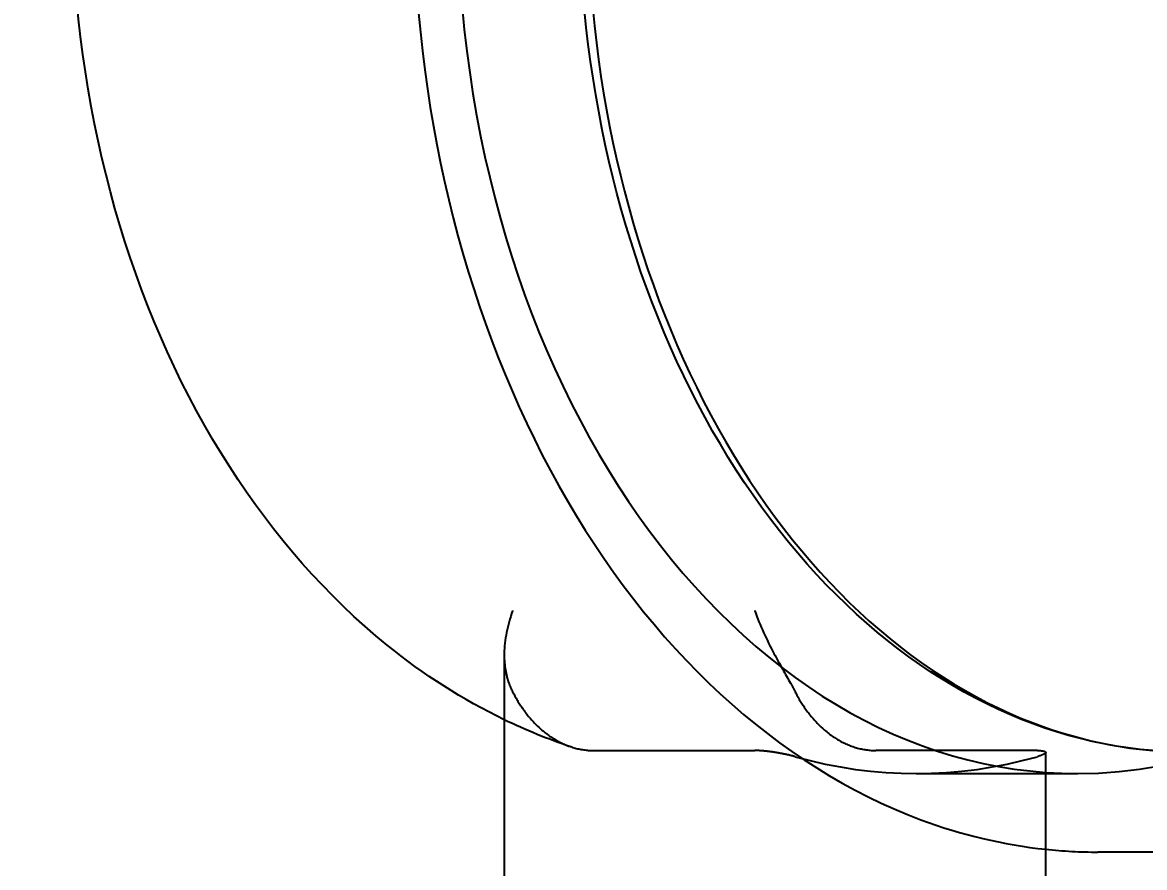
# Model space of a CAD drawing. Header units: millimetres. Extents: x -46397 to 283259, y -8690 to 23983.
# Drawn here: x 268206.5 to 268268.1, y 6880.9 to 6927.3 of the extents above; entities that cross this region are included whole.
import ezdxf
from ezdxf import colors
from ezdxf.entities.mleader import LeaderData, LeaderLine
from ezdxf.enums import TextEntityAlignment as Align
from ezdxf.math import Vec2, Vec3

# ---------------------------------------------------------------- set-up
doc = ezdxf.new("R2010")
doc.units = ezdxf.units.MM
doc.linetypes.add('PHANTOM', pattern=[63.5, 31.75, -6.35, 6.35, -6.35, 6.35, -6.35])
doc.styles.add('GHI CHÚ 2', font='arial.ttf', dxfattribs={"width": 0.8, "height": 1})
doc.styles.add('Tahoma', font='tahoma.ttf')
doc.styles.add('Text_nameplate', font='arial.ttf', dxfattribs={"width": 0.9, "height": 2.5})

# ---------------------------------------------------------------- blocks, each defined once
blk = doc.blocks.new('BO-1')
at = {"color": 251, "linetype": 'PHANTOM', "ltscale": 5, "extrusion": (6.89019e-16, 1, 0)}
for p, q in [((744.331, 3377.169), (744.331, 3362.435)), ((749.225, 3371.933), (758.095, 3371.933)), ((773.619, 3371.933), (764.748, 3371.933)), ((774.078, 3362.435), (774.078, 3371.828)), ((766.966, 3370.667), (774.078, 3370.667)), ((774.078, 3370.667), (775.836, 3370.667)), ((780.271, 3366.355), (776.945, 3366.355))]:
    blk.add_line(p, q, dxfattribs=at)
at = {"color": 251, "linetype": 'PHANTOM', "ltscale": 5}
for centre, start_param, end_param in [((775.836, 3418.885), 0, 3.141593), ((775.836, 3418.885), -1.570796, 0), ((766.966, 3418.885), -0.196382, 0.196382)]:
    blk.add_ellipse(centre, major_axis=(0, -48.218), ratio=0.707107, start_param=start_param, end_param=end_param, dxfattribs=at)
for points, knots in [([(744.331, 3373.623), (742.055, 3374.724), (739.901, 3376.108), (734.573, 3380.411), (731.67, 3383.739), (726.682, 3391.508), (724.656, 3396.009), (721.752, 3405.644), (720.893, 3410.787), (720.427, 3421.171), (720.821, 3426.41), (722.844, 3436.491), (724.472, 3441.332), (728.871, 3450.114), (731.635, 3454.064), (738.049, 3460.499), (741.664, 3463.039), (749.207, 3466.273), (753.077, 3467.1), (756.966, 3467.104), (756.976, 3467.104), (756.987, 3467.104)], [3.285133, 3.285133, 3.285133, 3.285133, 3.474467, 3.474467, 3.789096, 3.789096, 4.123338, 4.123338, 4.462952, 4.462952, 4.802815, 4.802815, 5.142691, 5.142691, 5.480125, 5.480125, 5.802741, 5.802741, 6.096345, 6.096345, 6.097111, 6.097111, 6.097111, 6.097111]), ([(761.996, 3467.104), (759.411, 3465.545), (756.964, 3463.585), (751.46, 3457.957), (748.613, 3453.915), (743.963, 3444.775), (742.167, 3439.67), (739.815, 3428.933), (739.259, 3423.3), (739.442, 3412.075), (740.18, 3406.484), (742.881, 3395.902), (744.844, 3390.912), (749.811, 3382.044), (752.814, 3378.165), (759.559, 3371.946), (763.295, 3369.595), (769.462, 3367.299), (771.76, 3366.753), (774.078, 3366.507)], [0.589281, 0.589281, 0.589281, 0.589281, 0.812119, 0.812119, 1.133184, 1.133184, 1.456417, 1.456417, 1.779889, 1.779889, 2.103314, 2.103314, 2.42679, 2.42679, 2.74989, 2.74989, 3.070296, 3.070296, 3.252634, 3.252634, 3.252634, 3.252634]), ([(781.934, 3371.843), (778.386, 3371.843), (774.839, 3372.641), (768.092, 3375.748), (764.895, 3378.068), (759.161, 3384.006), (756.632, 3387.638), (752.509, 3395.84), (750.92, 3400.412), (748.845, 3410.028), (748.36, 3415.069), (748.543, 3425.112), (749.211, 3430.112), (751.634, 3439.568), (753.389, 3444.023), (757.817, 3451.933), (760.488, 3455.389), (766.48, 3460.934), (769.796, 3463.028), (776.091, 3465.388), (779.013, 3465.928), (781.934, 3465.928)], [2.955519, 2.955519, 2.955519, 2.955519, 3.270316, 3.270316, 3.587668, 3.587668, 3.90833, 3.90833, 4.230144, 4.230144, 4.552072, 4.552072, 4.873973, 4.873973, 5.195905, 5.195905, 5.51764, 5.51764, 5.837909, 5.837909, 6.097111, 6.097111, 6.097111, 6.097111]), ([(781.934, 3465.928), (778.386, 3465.928), (774.837, 3465.105), (768.112, 3461.896), (764.934, 3459.522), (759.286, 3453.474), (756.809, 3449.816), (752.792, 3441.577), (751.25, 3437.001), (749.255, 3427.388), (748.802, 3422.353), (749.034, 3412.333), (749.718, 3407.351), (752.151, 3397.946), (753.899, 3393.526), (758.276, 3385.695), (760.904, 3382.285), (766.772, 3376.804), (770.013, 3374.74), (776.176, 3372.383), (779.055, 3371.843), (781.934, 3371.843)], [0.186074, 0.186074, 0.186074, 0.186074, 0.511543, 0.511543, 0.834058, 0.834058, 1.153233, 1.153233, 1.471402, 1.471402, 1.789501, 1.789501, 2.107629, 2.107629, 2.42572, 2.42572, 2.743974, 2.743974, 3.063602, 3.063602, 3.327667, 3.327667, 3.327667, 3.327667]), ([(744.79, 3379.619), (744.788, 3379.614), (744.787, 3379.609), (744.508, 3378.794), (744.345, 3378.011), (744.331, 3377.236), (744.331, 3377.202), (744.331, 3377.169)], [1.3586756, 1.3586756, 1.3586756, 1.3586756, 1.3599094, 1.3599094, 1.5676488, 1.5676488, 1.5771224, 1.5771224, 1.5771224, 1.5771224]), ([(758.095, 3379.619), (758.097, 3379.614), (758.099, 3379.609), (758.38, 3378.794), (758.754, 3378.011), (759.47, 3376.669), (759.787, 3376.127), (760.15, 3375.469), (760.236, 3375.31), (760.313, 3375.16)], [-0.0010241, -0.0010241, -0.0010241, -0.0010241, 0, 0, 0.1724436, 0.1724436, 0.3120501, 0.3120501, 0.359861, 0.359861, 0.359861, 0.359861]), ([(744.331, 3377.169), (744.33, 3376.608), (744.417, 3376.1), (744.643, 3375.469), (744.712, 3375.31), (744.79, 3375.16)], [1.1423712, 1.1423712, 1.1423712, 1.1423712, 1.3010788, 1.3010788, 1.3586756, 1.3586756, 1.3586756, 1.3586756]), ([(744.79, 3375.16), (744.959, 3374.832), (745.144, 3374.526), (745.57, 3373.913), (745.857, 3373.568), (746.477, 3372.972), (746.809, 3372.721), (747.438, 3372.347), (747.792, 3372.188), (748.516, 3371.981), (748.886, 3371.933), (749.225, 3371.933)], [0, 0, 0, 0, 0.0716764, 0.0716764, 0.1646143, 0.1646143, 0.2575522, 0.2575522, 0.3492283, 0.3492283, 0.4409044, 0.4409044, 0.4409044, 0.4409044]), ([(760.313, 3375.16), (760.483, 3374.832), (760.667, 3374.526), (761.093, 3373.913), (761.381, 3373.568), (762, 3372.972), (762.332, 3372.721), (762.961, 3372.347), (763.315, 3372.188), (764.039, 3371.981), (764.409, 3371.933), (764.748, 3371.933)], [2.581263, 2.581263, 2.581263, 2.581263, 2.6529395, 2.6529395, 2.7458773, 2.7458773, 2.8388152, 2.8388152, 2.9304913, 2.9304913, 3.0221674, 3.0221674, 3.0221674, 3.0221674]), ([(760.313, 3371.594), (760.173, 3371.633), (759.996, 3371.677), (759.608, 3371.759), (759.396, 3371.798), (759.003, 3371.86), (758.795, 3371.887), (758.41, 3371.924), (758.234, 3371.933), (758.095, 3371.933)], [0.3043373, 0.3043373, 0.3043373, 0.3043373, 0.3428862, 0.3428862, 0.3814351, 0.3814351, 0.4190796, 0.4190796, 0.456724, 0.456724, 0.456724, 0.456724]), ([(773.619, 3371.933), (773.758, 3371.933), (773.878, 3371.924), (774.038, 3371.887), (774.077, 3371.86), (774.078, 3371.829), (774.078, 3371.828), (774.078, 3371.828)], [0.22859702, 0.22859702, 0.22859702, 0.22859702, 0.2662415, 0.2662415, 0.30388597, 0.30388597, 0.30433727, 0.30433727, 0.30433727, 0.30433727]), ([(774.078, 3371.828), (774.078, 3371.797), (774.039, 3371.758), (773.879, 3371.677), (773.758, 3371.633), (773.619, 3371.594)], [0.15195051, 0.15195051, 0.15195051, 0.15195051, 0.19004812, 0.19004812, 0.22859702, 0.22859702, 0.22859702, 0.22859702])]:
    blk.add_open_spline(points, degree=3, knots=knots, dxfattribs=at)
for points in [[(747.99, 3372.136), (746.742, 3372.55), (745.52, 3373.048), (744.331, 3373.623)], [(774.078, 3366.507), (775.031, 3366.406), (775.988, 3366.355), (776.945, 3366.355)]]:
    blk.add_open_spline(points, degree=3, dxfattribs=at)
at = {"color": 251, "linetype": 'PHANTOM', "ltscale": 5, "style": 'Text_nameplate', "width": 0.9, "flags": 2}
blk.add_attdef('SPEC.', text='', height=2.5, dxfattribs=at).set_placement((282.5, 89.666), align=Align.MIDDLE_CENTER)
at = {"color": 251, "linetype": 'PHANTOM', "ltscale": 5, "style": 'Tahoma'}
for tag, height, p in [('PROJECT_CODE', 2.4, (245, 77.988)), ('DESIGN_PRESSURE', 2.609, (320, 77.988)), ('SERIAL_NO.', 2.609, (245, 69.452)), ('MAX_WORKING_PRESS', 2.609, (320, 69.452)), ('TEST_PRES.', 2.609, (320, 60.915)), ('YEAR', 2.609, (245, 60.915)), ('VOLUME', 2.609, (245, 52.379)), ('MAX_WORKING_TEMP.', 2.609, (320, 52.379))]:
    blk.add_attdef(tag, text='', height=height, dxfattribs=at).set_placement(p, align=Align.MIDDLE_CENTER)
blk = doc.blocks.new('_Dot')
at = {"color": 0, "linetype": 'ByBlock', "lineweight": -2}
blk.add_line((-0.5, 0), (-1, 0), dxfattribs=at)
at = {"color": 0, "linetype": 'ByBlock', "const_width": 0.5}
blk.add_lwpolyline([(-0.25, 0, 1), (0.25, 0, 1)], format="xyb", close=True, dxfattribs=at)

msp = doc.modelspace()

# ---------------------------------------------------------------- block references
msp.add_blockref('BO-1', (267488.619, 3515.405, -1.499))

# ---------------------------------------------------------------- leaders
at = {"color": 1}
ml = msp.add_multileader_mtext('Standard', dxfattribs=at)
ml.set_content('{\\C3;Bảo ôn dày 50mm, tỉ trọng 100kg/m3\\Pbọc 1 lớp}', color=1, style='GHI CHÚ 2')
ml.set_leader_properties(color=3, lineweight=9)
ml.set_arrow_properties(name='DOT')
ml.build(insert=Vec2(0, 0))
ml.multileader.update_dxf_attribs({"text_left_attachment_type": 5, "text_right_attachment_type": 5, "dogleg_length": 17.329, "arrow_head_size": 40})
ctx = ml.context
ctx.base_point, ctx.char_height, ctx.arrow_head_size, ctx.landing_gap_size, ctx.plane_origin = Vec3(268401.788, 6764.093), 80, 40, 0.039, Vec3(270296.826, 7051.53)
ctx.left_attachment, ctx.right_attachment = 5, 5
notes = []
notes.append((ctx, [(0, (1, 1, 0), (268384.459, 6764.093), (1, 0), 17.329, [(1, [(268116.795, 6453.985)], 0, [])])]))
ctx.mtext.insert, ctx.mtext.width, ctx.mtext.flow_direction = Vec3(268401.827, 7004.602), 1538.2477, 5
for ctx, leaders in notes:
    for number, flags, end, landing, length, lines in leaders:
        leader = LeaderData()
        leader.index, (leader.has_last_leader_line, leader.has_dogleg_vector, leader.attachment_direction) = number, flags
        leader.last_leader_point, leader.dogleg_vector, leader.dogleg_length = Vec3(end), Vec3(landing), length
        for number, points, colour, breaks in lines:
            line = LeaderLine()
            line.index, line.vertices, line.color, line.breaks = number, Vec3.list(points), colors.encode_raw_color(colour), breaks
            leader.lines.append(line)
        ctx.leaders.append(leader)

doc.saveas('drawing.dxf')
